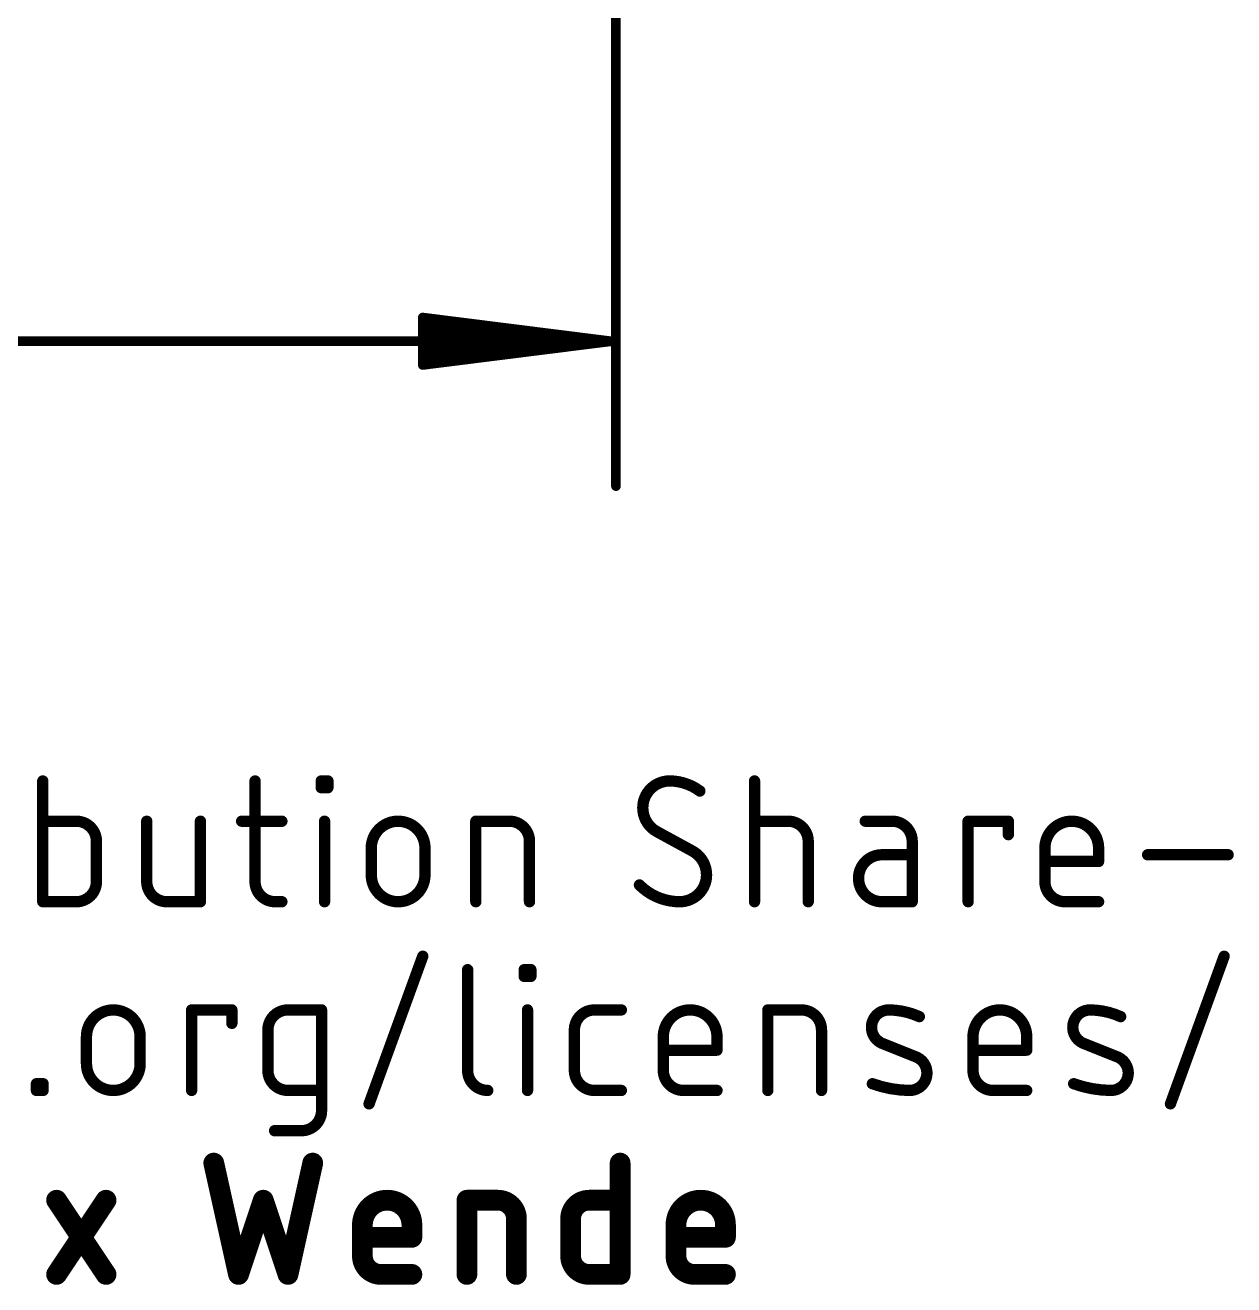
# Model space of a CAD drawing. Extents: x -33 to 53.6, y -18.3 to 32.5.
# Drawn here: x 17.45 to 33.72, y -17.78 to -0.83 of the extents above; entities that cross this region are included whole.
import ezdxf

# ---------------------------------------------------------------- set-up
doc = ezdxf.new("R2010")
doc.units = 0
doc.layers.add('47', color=253, linetype='CONTINUOUS')
doc.layers.add('51', color=53, linetype='CONTINUOUS')

msp = doc.modelspace()

# ---------------------------------------------------------------- linework, layer by layer
at = {"layer": '47', "const_width": 0.13}
for points in [[(25.4, 0), (25.4, -7.03)], [(25.335, -5.08), (22.8, -4.7608)], [(22.8, -4.7608), (22.8, -5.3992)], [(25.335, -5.08), (22.8, -4.82)], [(25.335, -5.08), (22.8, -4.95)], [(0.065, -5.08), (25.335, -5.08)], [(22.8, -5.3992), (25.335, -5.08)], [(22.8, -5.21), (25.335, -5.08)], [(22.8, -5.34), (25.335, -5.08)]]:
    msp.add_lwpolyline(points, dxfattribs=at)
at = {"layer": '47', "const_width": 0.065}
for points in [[(22.8041, -4.7285, 1), (22.7959, -4.793)], [(22.8325, -4.7608, 1), (22.7675, -4.7608)], [(22.8033, -4.7877, 1), (22.7967, -4.8523)], [(22.8017, -4.9175, 1), (22.7983, -4.9825)], [(25.3391, -5.1122, 1), (25.3309, -5.0478)], [(25.3309, -5.1122, 1), (25.3391, -5.0478)], [(25.3383, -5.1123, 1), (25.3317, -5.0477)], [(25.3317, -5.1123, 1), (25.3383, -5.0477)], [(25.3333, -5.1125, 1), (25.3367, -5.0475)], [(25.3367, -5.1125, 1), (25.3333, -5.0475)], [(25.335, -5.1125, 1), (25.335, -5.0475)], [(22.7983, -5.1775, 1), (22.8017, -5.2425)], [(22.7967, -5.3077, 1), (22.8033, -5.3723)], [(22.7959, -5.367, 1), (22.8041, -5.4315)], [(22.7675, -5.3992, 1), (22.8325, -5.3992)], [(25.3675, -7.03, 1), (25.4325, -7.03)]]:
    msp.add_lwpolyline(points, format="xyb", dxfattribs=at)
at = {"layer": '51'}
for points, const_width in [([(17.6856, -10.9982), (17.6856, -12.6238)], 0.1524), ([(20.5428, -10.9982), (20.5428, -12.3529)], 0.1524), ([(21.4332, -11.0885), (21.4332, -10.9982)], 0.1524), ([(21.4332, -10.9982), (21.5235, -10.9982)], 0.1524), ([(21.5235, -11.0885), (21.4332, -11.0885)], 0.1524), ([(21.5235, -10.9982), (21.5235, -11.0885)], 0.1524), ([(27.2654, -12.6238), (27.2654, -10.9982)], 0.1524), ([(18.1372, -11.5401), (17.6856, -11.5401)], 0.1524), ([(19.0851, -11.5401), (19.0851, -12.3529)], 0.1524), ([(19.8076, -12.6238), (19.8076, -11.5401)], 0.1524), ([(20.3622, -11.5401), (20.904, -11.5401)], 0.1524), ([(21.4784, -12.6238), (21.4784, -11.5401)], 0.1524), ([(23.5139, -12.6238), (23.5139, -11.5401)], 0.1524), ([(23.5139, -11.5401), (23.9655, -11.5401)], 0.1524), ([(27.2654, -11.5401), (27.717, -11.5401)], 0.1524), ([(29.1164, -11.5401), (28.7552, -11.5401)], 0.1524), ([(30.1396, -12.6238), (30.1396, -11.5401)], 0.1524), ([(30.1396, -11.5401), (30.6815, -11.5401)], 0.1524), ([(30.6815, -11.5401), (30.6815, -11.7207)], 0.1524), ([(26.4387, -11.9465), (25.942, -11.6755)], 0.1524), ([(18.4081, -12.3529), (18.4081, -11.811)], 0.1524), ([(22.1071, -12.2626), (22.1071, -11.9013)], 0.1524), ([(22.8296, -11.9013), (22.8296, -12.2626)], 0.1524), ([(24.2364, -11.811), (24.2364, -12.6238)], 0.1524), ([(27.9879, -11.811), (27.9879, -12.6238)], 0.1524), ([(29.3874, -12.6238), (29.3874, -11.811)], 0.1524), ([(31.1732, -12.3529), (31.1732, -11.9013)], 0.1524), ([(31.8957, -11.9013), (31.8957, -12.0819)], 0.1524), ([(29.3874, -11.9916), (28.981, -11.9916)], 0.1524), ([(31.8957, -12.0819), (31.1732, -12.0819)], 0.1524), ([(32.5557, -11.9916), (33.6394, -11.9916)], 0.1524), ([(17.6856, -12.6238), (18.1372, -12.6238)], 0.1524), ([(19.356, -12.6238), (19.8076, -12.6238)], 0.1524), ([(20.8137, -12.6238), (20.904, -12.6238)], 0.1524), ([(28.981, -12.6238), (29.3874, -12.6238)], 0.1524), ([(31.8957, -12.6238), (31.4441, -12.6238)], 0.1524), ([(22.0775, -15.3444), (22.8, -13.3576)], 0.1524), ([(32.863, -15.3444), (33.5855, -13.3576)], 0.1524), ([(23.4038, -13.5382), (23.4038, -14.8929)], 0.1524), ([(24.1651, -13.6285), (24.1651, -13.5382)], 0.1524), ([(24.1651, -13.5382), (24.2554, -13.5382)], 0.1524), ([(24.2554, -13.6285), (24.1651, -13.6285)], 0.1524), ([(24.2554, -13.5382), (24.2554, -13.6285)], 0.1524), ([(19.6892, -15.1638), (19.6892, -14.0801)], 0.1524), ([(19.6892, -14.0801), (20.2311, -14.0801)], 0.1524), ([(20.2311, -14.0801), (20.2311, -14.2607)], 0.1524), ([(20.9864, -14.0801), (21.4379, -14.0801)], 0.1524), ([(21.4379, -14.0801), (21.4379, -15.4347)], 0.1524), ([(24.2103, -15.1638), (24.2103, -14.0801)], 0.1524), ([(25.1117, -14.0801), (25.4729, -14.0801)], 0.1524), ([(27.4442, -15.1638), (27.4442, -14.0801)], 0.1524), ([(27.4442, -14.0801), (27.8958, -14.0801)], 0.1524), ([(18.2739, -14.8026), (18.2739, -14.4413)], 0.1524), ([(18.9964, -14.4413), (18.9964, -14.8026)], 0.1524), ([(20.7155, -14.8929), (20.7155, -14.351)], 0.1524), ([(24.8408, -14.8929), (24.8408, -14.351)], 0.1524), ([(26.0374, -14.8929), (26.0374, -14.4413)], 0.1524), ([(26.7599, -14.4413), (26.7599, -14.6219)], 0.1524), ([(28.1667, -14.351), (28.1667, -15.1638)], 0.1524), ([(30.2057, -14.8929), (30.2057, -14.4413)], 0.1524), ([(30.9282, -14.4413), (30.9282, -14.6219)], 0.1524), ([(26.7599, -14.6219), (26.0374, -14.6219)], 0.1524), ([(29.438, -14.7122), (28.9865, -14.5316)], 0.1524), ([(30.9282, -14.6219), (30.2057, -14.6219)], 0.1524), ([(32.1474, -14.7122), (31.6959, -14.5316)], 0.1524), ([(17.6, -15.1638), (17.6, -15.0735)], 0.1524), ([(17.6, -15.0735), (17.6903, -15.0735)], 0.1524), ([(17.6903, -15.1638), (17.6, -15.1638)], 0.1524), ([(17.6903, -15.0735), (17.6903, -15.1638)], 0.1524), ([(21.4379, -15.1638), (20.9864, -15.1638)], 0.1524), ([(25.4729, -15.1638), (25.1117, -15.1638)], 0.1524), ([(26.7599, -15.1638), (26.3083, -15.1638)], 0.1524), ([(30.9282, -15.1638), (30.4767, -15.1638)], 0.1524), ([(21.167, -15.7057), (20.8058, -15.7057)], 0.1524), ([(19.9873, -16.1417), (20.3203, -17.6403)], 0.2794), ([(20.9863, -17.6403), (21.3193, -16.1417)], 0.2794), ([(25.4562, -16.1417), (25.4562, -17.6403)], 0.2794), ([(17.8714, -17.6403), (18.5374, -16.6412)], 0.2794), ([(17.8714, -16.6412), (18.5374, -17.6403)], 0.2794), ([(20.3203, -17.6403), (20.6533, -16.6412)], 0.2794), ([(20.6533, -16.6412), (20.9863, -17.6403)], 0.2794), ([(23.3944, -17.6403), (23.3944, -16.6412)], 0.2794), ([(23.3944, -16.6412), (23.8107, -16.6412)], 0.2794), ([(25.0399, -16.6412), (25.4562, -16.6412)], 0.2794), ([(24.0605, -16.891), (24.0605, -17.6403)], 0.2794), ([(24.7902, -17.3905), (24.7902, -16.891)], 0.2794), ([(21.9876, -17.3905), (21.9876, -16.9743)], 0.2794), ([(22.6537, -16.9743), (22.6537, -17.1408)], 0.2794), ([(26.208, -17.3905), (26.208, -16.9743)], 0.2794), ([(26.8741, -16.9743), (26.8741, -17.1408)], 0.2794), ([(22.6537, -17.1408), (21.9876, -17.1408)], 0.2794), ([(26.8741, -17.1408), (26.208, -17.1408)], 0.2794), ([(22.6537, -17.6403), (22.2374, -17.6403)], 0.2794), ([(25.4562, -17.6403), (25.0399, -17.6403)], 0.2794), ([(26.8741, -17.6403), (26.4578, -17.6403)], 0.2794)]:
    msp.add_lwpolyline(points, dxfattribs=dict(at, const_width=const_width))
for points, const_width in [([(17.7237, -10.9982, 1), (17.6475, -10.9982)], 0.0762), ([(20.5809, -10.9982, 1), (20.5047, -10.9982)], 0.0762), ([(21.4713, -10.9982, 1), (21.3951, -10.9982)], 0.0762), ([(21.4332, -10.9601, 1), (21.4332, -11.0363)], 0.0762), ([(21.4332, -11.0504, 1), (21.4332, -11.1266)], 0.0762), ([(21.5616, -10.9982, 1), (21.4854, -10.9982)], 0.0762), ([(21.5235, -11.0363, 1), (21.5235, -10.9601)], 0.0762), ([(21.5235, -11.1266, 1), (21.5235, -11.0504)], 0.0762), ([(26.1226, -10.9982, 0.4142), (25.7613, -11.3594)], 0.1524), ([(26.529, -11.1337, 0.1623), (26.1226, -10.9982)], 0.1524), ([(26.1226, -10.9601, 1), (26.1226, -11.0363)], 0.0762), ([(26.1226, -11.0363, 1), (26.1226, -10.9601)], 0.0762), ([(27.3035, -10.9982, 1), (27.2273, -10.9982)], 0.0762), ([(21.3951, -11.0885, 1), (21.4713, -11.0885)], 0.0762), ([(21.4854, -11.0885, 1), (21.5616, -11.0885)], 0.0762), ([(26.5061, -11.1641, 1), (26.5518, -11.1032)], 0.0762), ([(25.7613, -11.3594, 0.2656), (25.942, -11.6755)], 0.1524), ([(25.7994, -11.3594, 1), (25.7232, -11.3594)], 0.0762), ([(25.7232, -11.3594, 1), (25.7994, -11.3594)], 0.0762), ([(17.6856, -11.502, 1), (17.6856, -11.5782)], 0.0762), ([(18.4081, -11.811, 0.4142), (18.1372, -11.5401)], 0.1524), ([(18.1372, -11.502, 1), (18.1372, -11.5782)], 0.0762), ([(18.1372, -11.5782, 1), (18.1372, -11.502)], 0.0762), ([(19.1232, -11.5401, 1), (19.047, -11.5401)], 0.0762), ([(19.8457, -11.5401, 1), (19.7695, -11.5401)], 0.0762), ([(20.3622, -11.502, 1), (20.3622, -11.5782)], 0.0762), ([(20.904, -11.5782, 1), (20.904, -11.502)], 0.0762), ([(21.5165, -11.5401, 1), (21.4403, -11.5401)], 0.0762), ([(22.8296, -11.9013, 1), (22.1071, -11.9013)], 0.1524), ([(23.552, -11.5401, 1), (23.4758, -11.5401)], 0.0762), ([(23.5139, -11.502, 1), (23.5139, -11.5782)], 0.0762), ([(24.2364, -11.811, 0.4142), (23.9655, -11.5401)], 0.1524), ([(23.9655, -11.502, 1), (23.9655, -11.5782)], 0.0762), ([(23.9655, -11.5782, 1), (23.9655, -11.502)], 0.0762), ([(27.2654, -11.502, 1), (27.2654, -11.5782)], 0.0762), ([(27.9879, -11.811, 0.4142), (27.717, -11.5401)], 0.1524), ([(27.717, -11.502, 1), (27.717, -11.5782)], 0.0762), ([(27.717, -11.5782, 1), (27.717, -11.502)], 0.0762), ([(28.7552, -11.502, 1), (28.7552, -11.5782)], 0.0762), ([(29.3874, -11.811, 0.4142), (29.1164, -11.5401)], 0.1524), ([(29.1164, -11.502, 1), (29.1164, -11.5782)], 0.0762), ([(29.1164, -11.5782, 1), (29.1164, -11.502)], 0.0762), ([(30.1777, -11.5401, 1), (30.1015, -11.5401)], 0.0762), ([(30.1396, -11.502, 1), (30.1396, -11.5782)], 0.0762), ([(30.7196, -11.5401, 1), (30.6434, -11.5401)], 0.0762), ([(30.6815, -11.5782, 1), (30.6815, -11.502)], 0.0762), ([(31.8957, -11.9013, 1), (31.1732, -11.9013)], 0.1524), ([(25.9602, -11.6421, 1), (25.9237, -11.709)], 0.0762), ([(25.9226, -11.7084, 1), (25.9613, -11.6427)], 0.0762), ([(30.6434, -11.7207, 1), (30.7196, -11.7207)], 0.0762), ([(18.4462, -11.811, 1), (18.37, -11.811)], 0.0762), ([(18.37, -11.811, 1), (18.4462, -11.811)], 0.0762), ([(22.1452, -11.9013, 1), (22.069, -11.9013)], 0.0762), ([(22.069, -11.9013, 1), (22.1452, -11.9013)], 0.0762), ([(22.8677, -11.9013, 1), (22.7915, -11.9013)], 0.0762), ([(22.7915, -11.9013, 1), (22.8677, -11.9013)], 0.0762), ([(24.2745, -11.811, 1), (24.1983, -11.811)], 0.0762), ([(24.1983, -11.811, 1), (24.2745, -11.811)], 0.0762), ([(28.026, -11.811, 1), (27.9498, -11.811)], 0.0762), ([(27.9498, -11.811, 1), (28.026, -11.811)], 0.0762), ([(29.4255, -11.811, 1), (29.3493, -11.811)], 0.0762), ([(29.3493, -11.811, 1), (29.4255, -11.811)], 0.0762), ([(31.2113, -11.9013, 1), (31.1351, -11.9013)], 0.0762), ([(31.1351, -11.9013, 1), (31.2113, -11.9013)], 0.0762), ([(31.9338, -11.9013, 1), (31.8576, -11.9013)], 0.0762), ([(31.8576, -11.9013, 1), (31.9338, -11.9013)], 0.0762), ([(26.458, -11.9136, 1), (26.4193, -11.9793)], 0.0762), ([(26.6193, -12.2626, 0.2656), (26.4387, -11.9465)], 0.1524), ([(26.4204, -11.9799, 1), (26.4569, -11.913)], 0.0762), ([(28.981, -11.9916, 1), (28.981, -12.6238)], 0.1524), ([(28.981, -11.9535, 1), (28.981, -12.0297)], 0.0762), ([(28.981, -12.0297, 1), (28.981, -11.9535)], 0.0762), ([(29.3874, -12.0297, 1), (29.3874, -11.9535)], 0.0762), ([(31.1732, -12.0438, 1), (31.1732, -12.12)], 0.0762), ([(31.8957, -12.12, 1), (31.8957, -12.0438)], 0.0762), ([(32.5557, -11.9535, 1), (32.5557, -12.0297)], 0.0762), ([(33.6394, -12.0297, 1), (33.6394, -11.9535)], 0.0762), ([(22.1071, -12.2626, 1), (22.8296, -12.2626)], 0.1524), ([(22.1452, -12.2626, 1), (22.069, -12.2626)], 0.0762), ([(22.8677, -12.2626, 1), (22.7915, -12.2626)], 0.0762), ([(26.2581, -12.6238, 0.4142), (26.6193, -12.2626)], 0.1524), ([(26.6574, -12.2626, 1), (26.5812, -12.2626)], 0.0762), ([(31.8576, -12.0819, 1), (31.9338, -12.0819)], 0.0762), ([(18.1372, -12.6238, 0.4142), (18.4081, -12.3529)], 0.1524), ([(18.4462, -12.3529, 1), (18.37, -12.3529)], 0.0762), ([(18.37, -12.3529, 1), (18.4462, -12.3529)], 0.0762), ([(19.0851, -12.3529, 0.4142), (19.356, -12.6238)], 0.1524), ([(19.1232, -12.3529, 1), (19.047, -12.3529)], 0.0762), ([(19.047, -12.3529, 1), (19.1232, -12.3529)], 0.0762), ([(20.5428, -12.3529, 0.4142), (20.8137, -12.6238)], 0.1524), ([(20.5809, -12.3529, 1), (20.5047, -12.3529)], 0.0762), ([(20.5047, -12.3529, 1), (20.5809, -12.3529)], 0.0762), ([(22.069, -12.2626, 1), (22.1452, -12.2626)], 0.0762), ([(22.7915, -12.2626, 1), (22.8677, -12.2626)], 0.0762), ([(25.7432, -12.3712, 1), (25.6891, -12.4249)], 0.0762), ([(25.7162, -12.398, 0.2), (26.2581, -12.6238)], 0.1524), ([(26.5812, -12.2626, 1), (26.6574, -12.2626)], 0.0762), ([(31.1732, -12.3529, 0.4142), (31.4441, -12.6238)], 0.1524), ([(31.2113, -12.3529, 1), (31.1351, -12.3529)], 0.0762), ([(31.1351, -12.3529, 1), (31.2113, -12.3529)], 0.0762), ([(17.6856, -12.5857, 1), (17.6856, -12.6619)], 0.0762), ([(17.6475, -12.6238, 1), (17.7237, -12.6238)], 0.0762), ([(18.1372, -12.5857, 1), (18.1372, -12.6619)], 0.0762), ([(18.1372, -12.6619, 1), (18.1372, -12.5857)], 0.0762), ([(19.356, -12.5857, 1), (19.356, -12.6619)], 0.0762), ([(19.356, -12.6619, 1), (19.356, -12.5857)], 0.0762), ([(19.7695, -12.6238, 1), (19.8457, -12.6238)], 0.0762), ([(19.8076, -12.6619, 1), (19.8076, -12.5857)], 0.0762), ([(20.8137, -12.5857, 1), (20.8137, -12.6619)], 0.0762), ([(20.8137, -12.6619, 1), (20.8137, -12.5857)], 0.0762), ([(20.904, -12.6619, 1), (20.904, -12.5857)], 0.0762), ([(21.4403, -12.6238, 1), (21.5165, -12.6238)], 0.0762), ([(23.4758, -12.6238, 1), (23.552, -12.6238)], 0.0762), ([(24.1983, -12.6238, 1), (24.2745, -12.6238)], 0.0762), ([(26.2581, -12.5857, 1), (26.2581, -12.6619)], 0.0762), ([(26.2581, -12.6619, 1), (26.2581, -12.5857)], 0.0762), ([(27.2273, -12.6238, 1), (27.3035, -12.6238)], 0.0762), ([(27.9498, -12.6238, 1), (28.026, -12.6238)], 0.0762), ([(28.981, -12.5857, 1), (28.981, -12.6619)], 0.0762), ([(28.981, -12.6619, 1), (28.981, -12.5857)], 0.0762), ([(29.3493, -12.6238, 1), (29.4255, -12.6238)], 0.0762), ([(29.3874, -12.6619, 1), (29.3874, -12.5857)], 0.0762), ([(30.1015, -12.6238, 1), (30.1777, -12.6238)], 0.0762), ([(31.4441, -12.5857, 1), (31.4441, -12.6619)], 0.0762), ([(31.4441, -12.6619, 1), (31.4441, -12.5857)], 0.0762), ([(31.8957, -12.6619, 1), (31.8957, -12.5857)], 0.0762), ([(22.8358, -13.3706, 1), (22.7642, -13.3446)], 0.0762), ([(33.6213, -13.3706, 1), (33.5497, -13.3446)], 0.0762), ([(23.4419, -13.5382, 1), (23.3657, -13.5382)], 0.0762), ([(24.2032, -13.5382, 1), (24.127, -13.5382)], 0.0762), ([(24.1651, -13.5001, 1), (24.1651, -13.5763)], 0.0762), ([(24.1651, -13.5904, 1), (24.1651, -13.6666)], 0.0762), ([(24.2935, -13.5382, 1), (24.2173, -13.5382)], 0.0762), ([(24.2554, -13.5763, 1), (24.2554, -13.5001)], 0.0762), ([(24.2554, -13.6666, 1), (24.2554, -13.5904)], 0.0762), ([(24.127, -13.6285, 1), (24.2032, -13.6285)], 0.0762), ([(24.2173, -13.6285, 1), (24.2935, -13.6285)], 0.0762), ([(18.9964, -14.4413, 1), (18.2739, -14.4413)], 0.1524), ([(19.7273, -14.0801, 1), (19.6511, -14.0801)], 0.0762), ([(19.6892, -14.042, 1), (19.6892, -14.1182)], 0.0762), ([(20.2692, -14.0801, 1), (20.193, -14.0801)], 0.0762), ([(20.2311, -14.1182, 1), (20.2311, -14.042)], 0.0762), ([(20.9864, -14.0801, 0.4142), (20.7155, -14.351)], 0.1524), ([(20.9864, -14.042, 1), (20.9864, -14.1182)], 0.0762), ([(20.9864, -14.1182, 1), (20.9864, -14.042)], 0.0762), ([(21.476, -14.0801, 1), (21.3998, -14.0801)], 0.0762), ([(21.4379, -14.1182, 1), (21.4379, -14.042)], 0.0762), ([(24.2484, -14.0801, 1), (24.1722, -14.0801)], 0.0762), ([(25.1117, -14.0801, 0.4142), (24.8408, -14.351)], 0.1524), ([(25.1117, -14.042, 1), (25.1117, -14.1182)], 0.0762), ([(25.1117, -14.1182, 1), (25.1117, -14.042)], 0.0762), ([(25.4729, -14.1182, 1), (25.4729, -14.042)], 0.0762), ([(26.7599, -14.4413, 1), (26.0374, -14.4413)], 0.1524), ([(27.4823, -14.0801, 1), (27.4061, -14.0801)], 0.0762), ([(27.4442, -14.042, 1), (27.4442, -14.1182)], 0.0762), ([(28.1667, -14.351, 0.4142), (27.8958, -14.0801)], 0.1524), ([(27.8958, -14.042, 1), (27.8958, -14.1182)], 0.0762), ([(27.8958, -14.1182, 1), (27.8958, -14.042)], 0.0762), ([(29.0768, -14.0801, 0.8318), (28.9865, -14.5316)], 0.1524), ([(29.0773, -14.042, 1), (29.0762, -14.1182)], 0.0762), ([(29.4832, -14.1704, 0.1026), (29.0768, -14.0801)], 0.1524), ([(29.0762, -14.1182, 1), (29.0773, -14.042)], 0.0762), ([(30.9282, -14.4413, 1), (30.2057, -14.4413)], 0.1524), ([(31.7862, -14.0801, 0.8318), (31.6959, -14.5316)], 0.1524), ([(32.1926, -14.1704, 0.1026), (31.7862, -14.0801)], 0.1524), ([(31.7868, -14.042, 1), (31.7857, -14.1182)], 0.0762), ([(31.7857, -14.1182, 1), (31.7868, -14.042)], 0.0762), ([(20.193, -14.2607, 1), (20.2692, -14.2607)], 0.0762), ([(29.4676, -14.2051, 1), (29.4988, -14.1356)], 0.0762), ([(32.177, -14.2051, 1), (32.2082, -14.1356)], 0.0762), ([(18.312, -14.4413, 1), (18.2358, -14.4413)], 0.0762), ([(18.2358, -14.4413, 1), (18.312, -14.4413)], 0.0762), ([(19.0345, -14.4413, 1), (18.9583, -14.4413)], 0.0762), ([(18.9583, -14.4413, 1), (19.0345, -14.4413)], 0.0762), ([(20.7536, -14.351, 1), (20.6774, -14.351)], 0.0762), ([(20.6774, -14.351, 1), (20.7536, -14.351)], 0.0762), ([(24.8789, -14.351, 1), (24.8027, -14.351)], 0.0762), ([(24.8027, -14.351, 1), (24.8789, -14.351)], 0.0762), ([(26.0755, -14.4413, 1), (25.9993, -14.4413)], 0.0762), ([(25.9993, -14.4413, 1), (26.0755, -14.4413)], 0.0762), ([(26.798, -14.4413, 1), (26.7218, -14.4413)], 0.0762), ([(26.7218, -14.4413, 1), (26.798, -14.4413)], 0.0762), ([(28.2048, -14.351, 1), (28.1286, -14.351)], 0.0762), ([(28.1286, -14.351, 1), (28.2048, -14.351)], 0.0762), ([(30.2438, -14.4413, 1), (30.1676, -14.4413)], 0.0762), ([(30.1676, -14.4413, 1), (30.2438, -14.4413)], 0.0762), ([(30.9663, -14.4413, 1), (30.8901, -14.4413)], 0.0762), ([(30.8901, -14.4413, 1), (30.9663, -14.4413)], 0.0762), ([(26.0374, -14.5838, 1), (26.0374, -14.66)], 0.0762), ([(26.7599, -14.66, 1), (26.7599, -14.5838)], 0.0762), ([(29.0006, -14.4963, 1), (28.9723, -14.567)], 0.0762), ([(28.9723, -14.567, 1), (29.0006, -14.4962)], 0.0762), ([(30.2057, -14.5838, 1), (30.2057, -14.66)], 0.0762), ([(30.9282, -14.66, 1), (30.9282, -14.5838)], 0.0762), ([(31.71, -14.4963, 1), (31.6817, -14.567)], 0.0762), ([(31.6817, -14.567, 1), (31.71, -14.4962)], 0.0762), ([(18.2739, -14.8026, 1), (18.9964, -14.8026)], 0.1524), ([(18.312, -14.8026, 1), (18.2358, -14.8026)], 0.0762), ([(19.0345, -14.8026, 1), (18.9583, -14.8026)], 0.0762), ([(26.7218, -14.6219, 1), (26.798, -14.6219)], 0.0762), ([(29.3477, -15.1638, 0.8318), (29.438, -14.7122)], 0.1524), ([(29.4522, -14.6769, 1), (29.4239, -14.7476)], 0.0762), ([(29.4239, -14.7476, 1), (29.4522, -14.6769)], 0.0762), ([(30.8901, -14.6219, 1), (30.9663, -14.6219)], 0.0762), ([(32.0571, -15.1638, 0.8318), (32.1474, -14.7122)], 0.1524), ([(32.1616, -14.6769, 1), (32.1333, -14.7476)], 0.0762), ([(32.1333, -14.7476, 1), (32.1616, -14.6769)], 0.0762), ([(18.2358, -14.8026, 1), (18.312, -14.8026)], 0.0762), ([(18.9583, -14.8026, 1), (19.0345, -14.8026)], 0.0762), ([(20.7155, -14.8929, 0.4142), (20.9864, -15.1638)], 0.1524), ([(20.7536, -14.8929, 1), (20.6774, -14.8929)], 0.0762), ([(20.6774, -14.8929, 1), (20.7536, -14.8929)], 0.0762), ([(23.4038, -14.8929, 0.4142), (23.6747, -15.1638)], 0.1524), ([(23.4419, -14.8929, 1), (23.3657, -14.8929)], 0.0762), ([(23.3657, -14.8929, 1), (23.4419, -14.8929)], 0.0762), ([(24.8408, -14.8929, 0.4142), (25.1117, -15.1638)], 0.1524), ([(24.8789, -14.8929, 1), (24.8027, -14.8929)], 0.0762), ([(24.8027, -14.8929, 1), (24.8789, -14.8929)], 0.0762), ([(26.0374, -14.8929, 0.4142), (26.3083, -15.1638)], 0.1524), ([(26.0755, -14.8929, 1), (25.9993, -14.8929)], 0.0762), ([(25.9993, -14.8929, 1), (26.0755, -14.8929)], 0.0762), ([(30.2057, -14.8929, 0.4142), (30.4767, -15.1638)], 0.1524), ([(30.2438, -14.8929, 1), (30.1676, -14.8929)], 0.0762), ([(30.1676, -14.8929, 1), (30.2438, -14.8929)], 0.0762), ([(17.6381, -15.0735, 1), (17.5619, -15.0735)], 0.0762), ([(17.6, -15.0354, 1), (17.6, -15.1116)], 0.0762), ([(17.6, -15.1257, 1), (17.6, -15.2019)], 0.0762), ([(17.7284, -15.0735, 1), (17.6522, -15.0735)], 0.0762), ([(17.6903, -15.1116, 1), (17.6903, -15.0354)], 0.0762), ([(17.6903, -15.2019, 1), (17.6903, -15.1257)], 0.0762), ([(20.9864, -15.1257, 1), (20.9864, -15.2019)], 0.0762), ([(20.9864, -15.2019, 1), (20.9864, -15.1257)], 0.0762), ([(21.4379, -15.2019, 1), (21.4379, -15.1257)], 0.0762), ([(23.6747, -15.2019, 1), (23.6747, -15.1257)], 0.0762), ([(25.1117, -15.1257, 1), (25.1117, -15.2019)], 0.0762), ([(25.1117, -15.2019, 1), (25.1117, -15.1257)], 0.0762), ([(25.4729, -15.2019, 1), (25.4729, -15.1257)], 0.0762), ([(26.3083, -15.1257, 1), (26.3083, -15.2019)], 0.0762), ([(26.3083, -15.2019, 1), (26.3083, -15.1257)], 0.0762), ([(26.7599, -15.2019, 1), (26.7599, -15.1257)], 0.0762), ([(28.8639, -15.0376, 1), (28.8381, -15.1093)], 0.0762), ([(28.851, -15.0735, 0.083), (29.3477, -15.1638)], 0.1524), ([(29.3483, -15.1257, 1), (29.3472, -15.2019)], 0.0762), ([(29.3472, -15.2019, 1), (29.3483, -15.1257)], 0.0762), ([(30.4767, -15.1257, 1), (30.4767, -15.2019)], 0.0762), ([(30.4767, -15.2019, 1), (30.4767, -15.1257)], 0.0762), ([(30.9282, -15.2019, 1), (30.9282, -15.1257)], 0.0762), ([(31.5733, -15.0376, 1), (31.5475, -15.1093)], 0.0762), ([(31.5604, -15.0735, 0.083), (32.0571, -15.1638)], 0.1524), ([(32.0577, -15.1257, 1), (32.0566, -15.2019)], 0.0762), ([(32.0566, -15.2019, 1), (32.0577, -15.1257)], 0.0762), ([(17.5619, -15.1638, 1), (17.6381, -15.1638)], 0.0762), ([(17.6522, -15.1638, 1), (17.7284, -15.1638)], 0.0762), ([(19.6511, -15.1638, 1), (19.7273, -15.1638)], 0.0762), ([(24.1722, -15.1638, 1), (24.2484, -15.1638)], 0.0762), ([(27.4061, -15.1638, 1), (27.4823, -15.1638)], 0.0762), ([(28.1286, -15.1638, 1), (28.2048, -15.1638)], 0.0762), ([(21.167, -15.7057, 0.4142), (21.4379, -15.4347)], 0.1524), ([(21.476, -15.4347, 1), (21.3998, -15.4347)], 0.0762), ([(21.3998, -15.4347, 1), (21.476, -15.4347)], 0.0762), ([(22.0417, -15.3314, 1), (22.1133, -15.3574)], 0.0762), ([(32.8272, -15.3314, 1), (32.8988, -15.3574)], 0.0762), ([(20.8058, -15.6676, 1), (20.8058, -15.7438)], 0.0762), ([(21.167, -15.6676, 1), (21.167, -15.7438)], 0.0762), ([(21.167, -15.7438, 1), (21.167, -15.6676)], 0.0762), ([(20.0554, -16.1265, 1), (19.9191, -16.1569)], 0.1397), ([(21.3875, -16.1569, 1), (21.2512, -16.1265)], 0.1397), ([(25.5261, -16.1417, 1), (25.3864, -16.1417)], 0.1397), ([(17.9295, -16.6025, 1), (17.8133, -16.68)], 0.1397), ([(18.5956, -16.68, 1), (18.4793, -16.6025)], 0.1397), ([(20.7196, -16.6191, 1), (20.587, -16.6633)], 0.1397), ([(20.7196, -16.6633, 1), (20.587, -16.6191)], 0.1397), ([(22.6537, -16.9743, 1), (21.9876, -16.9743)], 0.2794), ([(23.4643, -16.6412, 1), (23.3246, -16.6412)], 0.1397), ([(23.3944, -16.5714, 1), (23.3944, -16.7111)], 0.1397), ([(24.0605, -16.891, 0.4142), (23.8107, -16.6412)], 0.2794), ([(23.8107, -16.5714, 1), (23.8107, -16.7111)], 0.1397), ([(23.8107, -16.7111, 1), (23.8107, -16.5714)], 0.1397), ([(25.0399, -16.6412, 0.4142), (24.7902, -16.891)], 0.2794), ([(25.0399, -16.5714, 1), (25.0399, -16.7111)], 0.1397), ([(25.0399, -16.7111, 1), (25.0399, -16.5714)], 0.1397), ([(25.4562, -16.7111, 1), (25.4562, -16.5714)], 0.1397), ([(26.8741, -16.9743, 1), (26.208, -16.9743)], 0.2794), ([(24.1303, -16.891, 1), (23.9906, -16.891)], 0.1397), ([(24.86, -16.891, 1), (24.7203, -16.891)], 0.1397), ([(22.0575, -16.9743, 1), (21.9178, -16.9743)], 0.1397), ([(21.9178, -16.9743, 1), (22.0575, -16.9743)], 0.1397), ([(22.7235, -16.9743, 1), (22.5838, -16.9743)], 0.1397), ([(22.5838, -16.9743, 1), (22.7235, -16.9743)], 0.1397), ([(23.9906, -16.891, 1), (24.1303, -16.891)], 0.1397), ([(24.7203, -16.891, 1), (24.86, -16.891)], 0.1397), ([(26.2779, -16.9743, 1), (26.1382, -16.9743)], 0.1397), ([(26.1382, -16.9743, 1), (26.2779, -16.9743)], 0.1397), ([(26.9439, -16.9743, 1), (26.8042, -16.9743)], 0.1397), ([(26.8042, -16.9743, 1), (26.9439, -16.9743)], 0.1397), ([(21.9876, -17.0709, 1), (21.9876, -17.2106)], 0.1397), ([(22.5838, -17.1408, 1), (22.7235, -17.1408)], 0.1397), ([(22.6537, -17.2106, 1), (22.6537, -17.0709)], 0.1397), ([(26.208, -17.0709, 1), (26.208, -17.2106)], 0.1397), ([(26.8042, -17.1408, 1), (26.9439, -17.1408)], 0.1397), ([(26.8741, -17.2106, 1), (26.8741, -17.0709)], 0.1397), ([(21.9876, -17.3905, 0.4142), (22.2374, -17.6403)], 0.2794), ([(22.0575, -17.3905, 1), (21.9178, -17.3905)], 0.1397), ([(24.7902, -17.3905, 0.4142), (25.0399, -17.6403)], 0.2794), ([(24.86, -17.3905, 1), (24.7203, -17.3905)], 0.1397), ([(26.208, -17.3905, 0.4142), (26.4578, -17.6403)], 0.2794), ([(26.2779, -17.3905, 1), (26.1382, -17.3905)], 0.1397), ([(21.9178, -17.3905, 1), (22.0575, -17.3905)], 0.1397), ([(24.7203, -17.3905, 1), (24.86, -17.3905)], 0.1397), ([(26.1382, -17.3905, 1), (26.2779, -17.3905)], 0.1397), ([(17.8133, -17.6016, 1), (17.9295, -17.679)], 0.1397), ([(18.4793, -17.679, 1), (18.5956, -17.6016)], 0.1397), ([(20.254, -17.6182, 1), (20.3865, -17.6624)], 0.1397), ([(20.2521, -17.6555, 1), (20.3885, -17.6251)], 0.1397), ([(20.9181, -17.6251, 1), (21.0545, -17.6555)], 0.1397), ([(20.9201, -17.6624, 1), (21.0526, -17.6182)], 0.1397), ([(22.2374, -17.5705, 1), (22.2374, -17.7101)], 0.1397), ([(22.2374, -17.7101, 1), (22.2374, -17.5705)], 0.1397), ([(22.6537, -17.7101, 1), (22.6537, -17.5705)], 0.1397), ([(23.3246, -17.6403, 1), (23.4643, -17.6403)], 0.1397), ([(23.9906, -17.6403, 1), (24.1303, -17.6403)], 0.1397), ([(25.0399, -17.5705, 1), (25.0399, -17.7101)], 0.1397), ([(25.0399, -17.7101, 1), (25.0399, -17.5705)], 0.1397), ([(25.3864, -17.6403, 1), (25.5261, -17.6403)], 0.1397), ([(25.4562, -17.7101, 1), (25.4562, -17.5705)], 0.1397), ([(26.4578, -17.5705, 1), (26.4578, -17.7101)], 0.1397), ([(26.4578, -17.7101, 1), (26.4578, -17.5705)], 0.1397), ([(26.8741, -17.7101, 1), (26.8741, -17.5705)], 0.1397)]:
    msp.add_lwpolyline(points, format="xyb", dxfattribs=dict(at, const_width=const_width))

doc.saveas('drawing.dxf')
